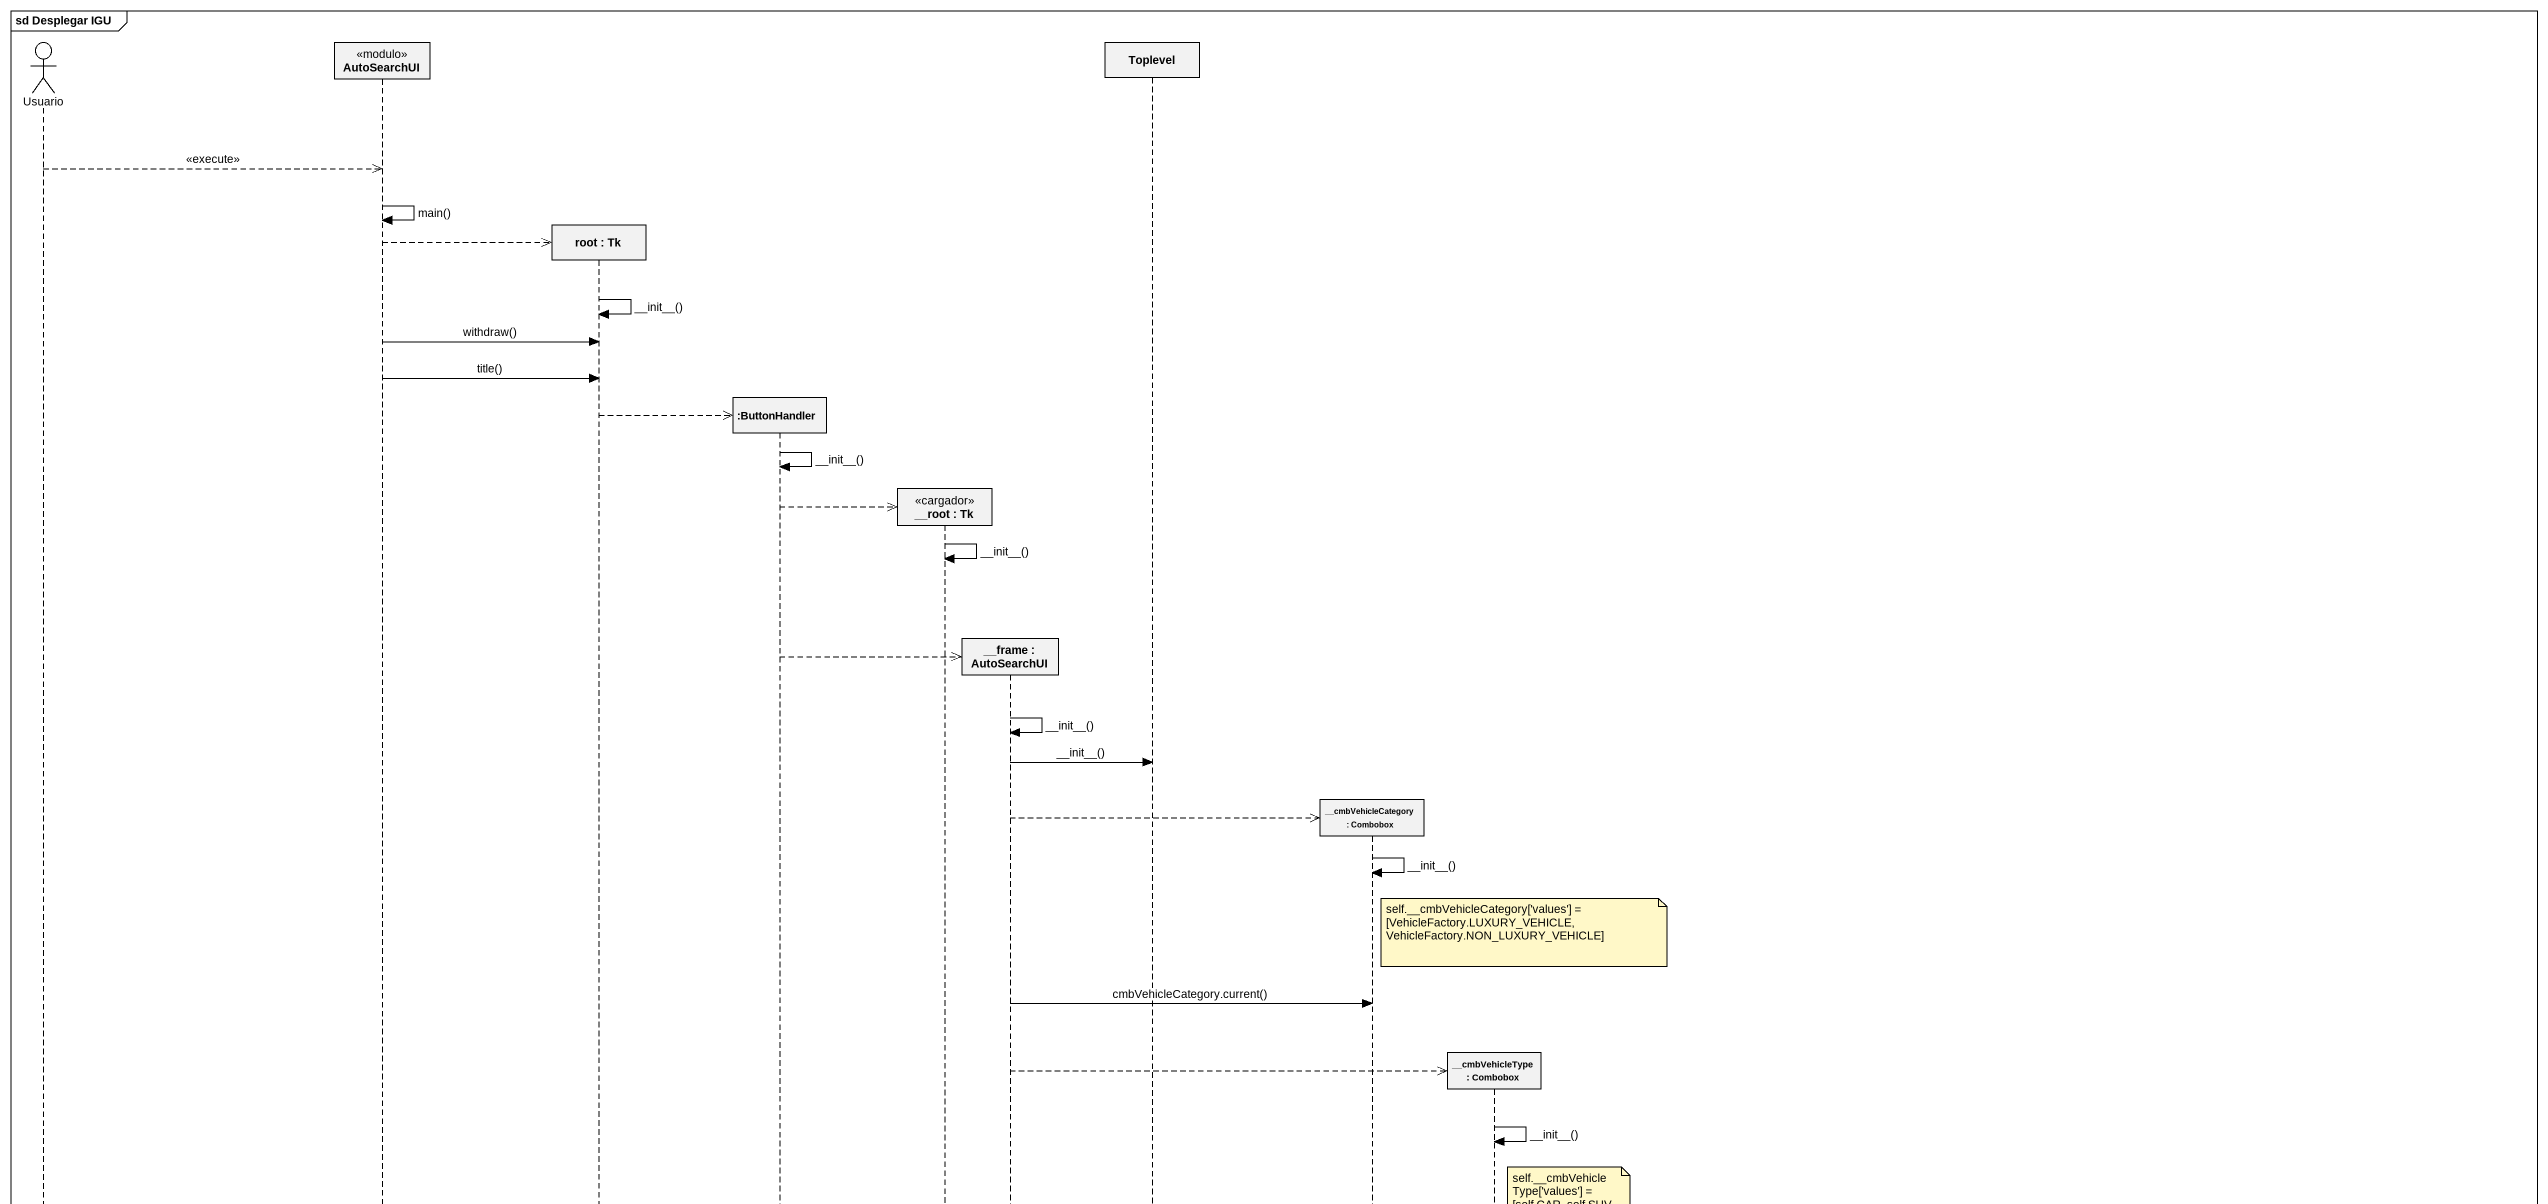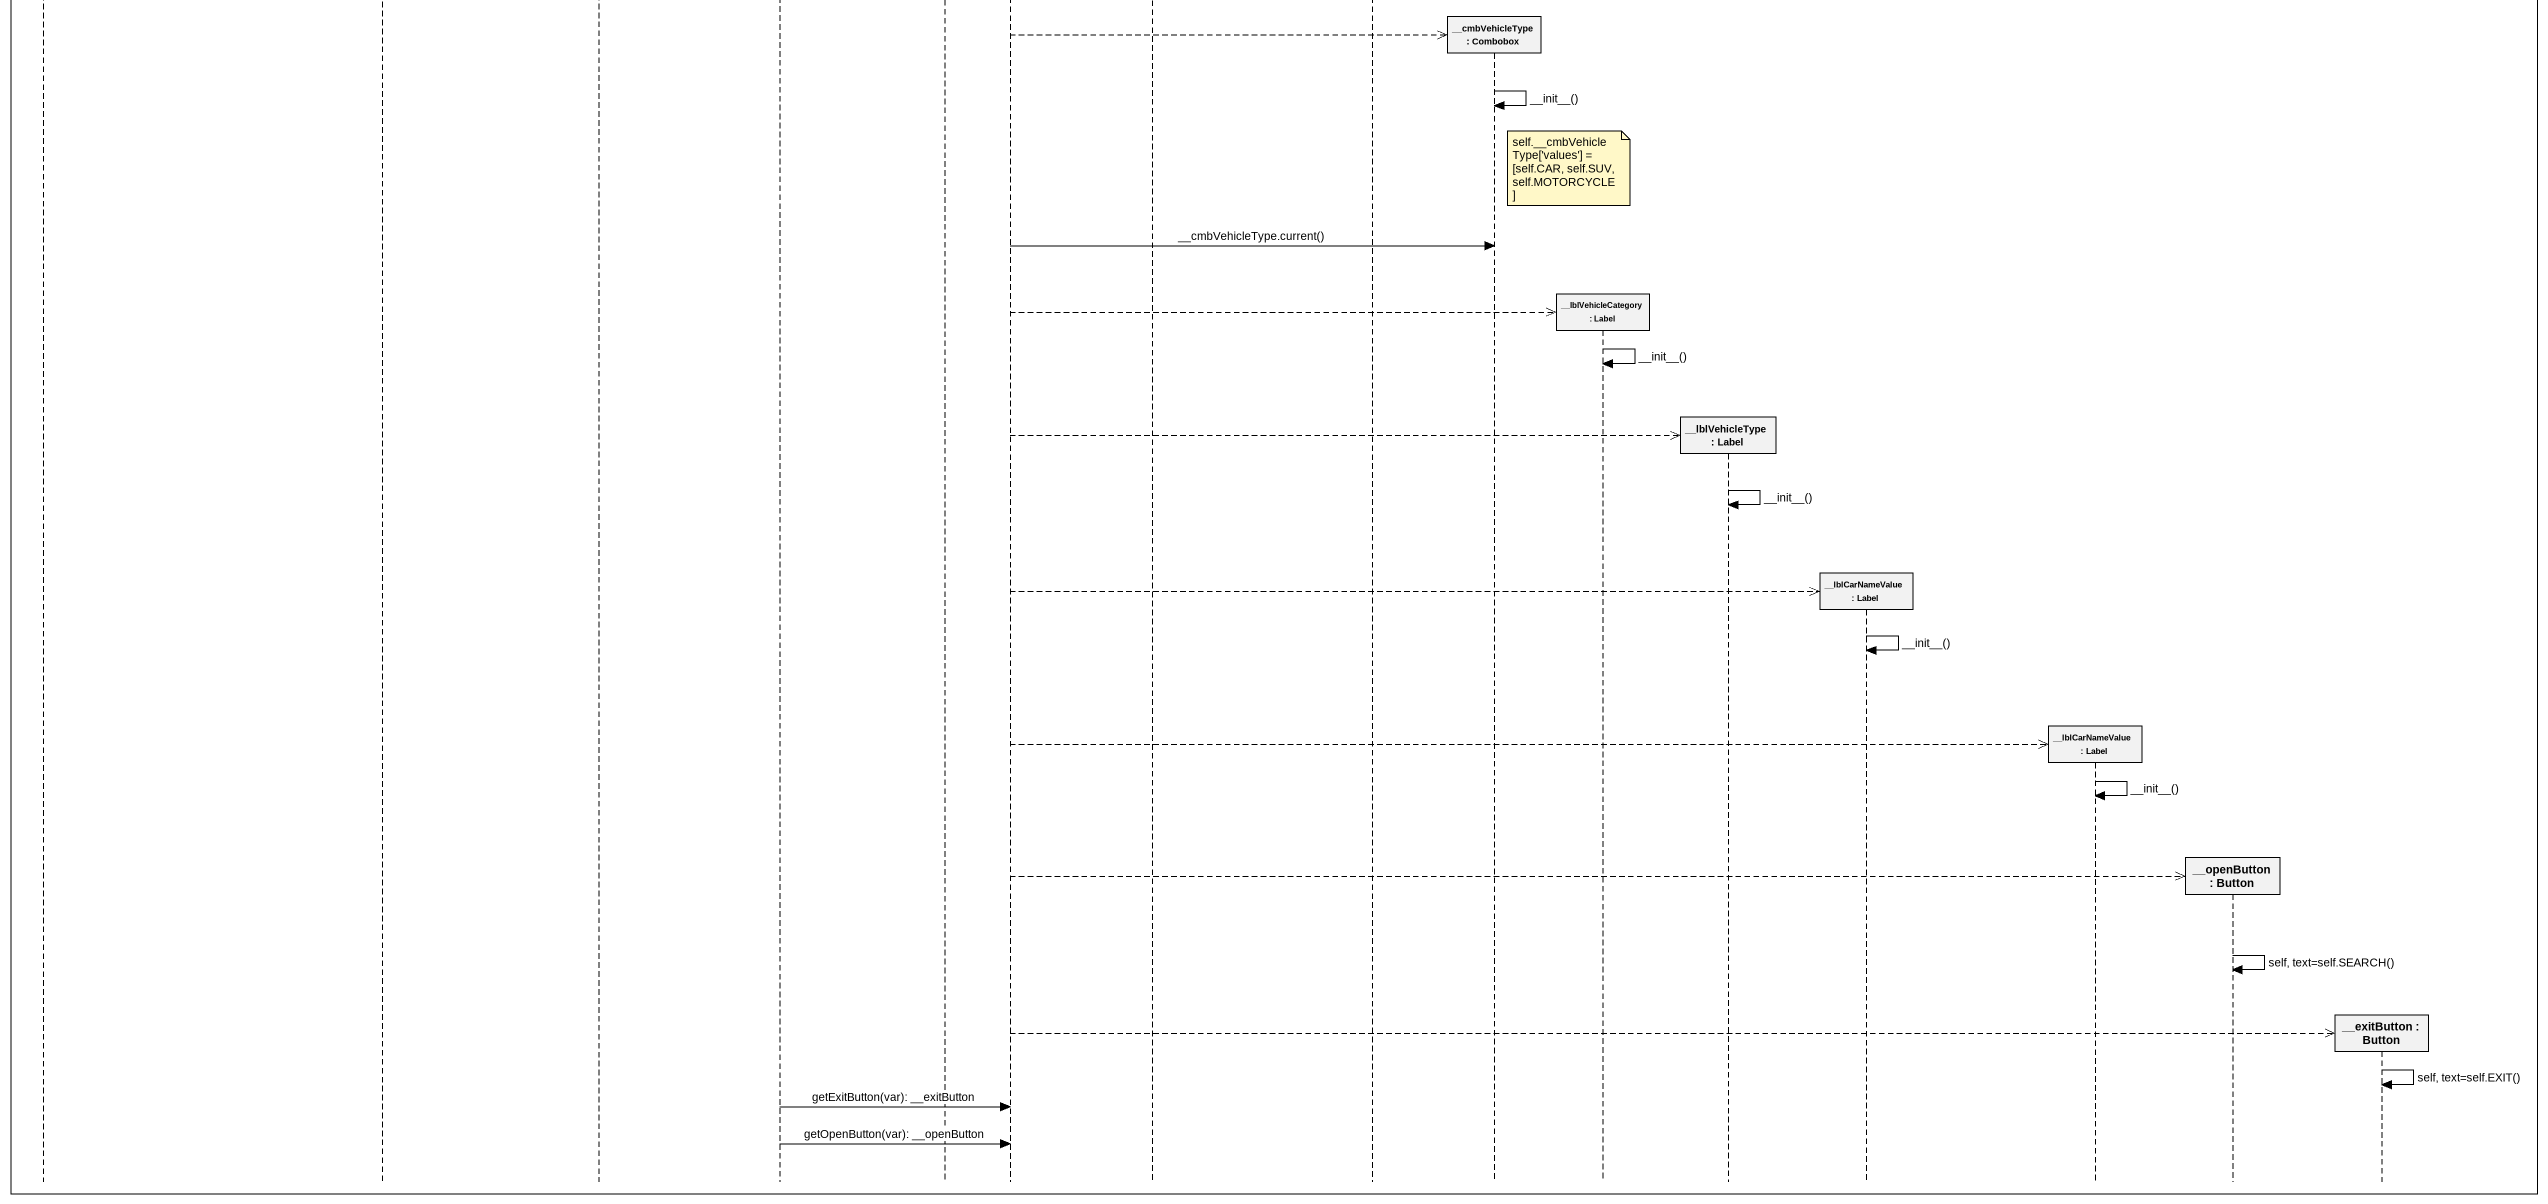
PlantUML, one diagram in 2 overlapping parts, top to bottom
@startuml
mainframe sd Desplegar IGU
hide footbox
actor Usuario
participant AutoSearchUI <<modulo>>
participant "root : Tk" as root
participant ":ButtonHandler" as ButtonHandler
participant "__root : Tk" as root_2 <<cargador>>
participant "__frame : AutoSearchUI" as frame_
participant Toplevel
participant "__cmbVehicleCategory : Combobox" as cmbVehicleCategory
participant "__cmbVehicleType : Combobox" as cmbVehicleType
participant "__lblVehicleCategory : Label" as lblVehicleCategory
participant "__lblVehicleType : Label" as lblVehicleType
participant "__lblCarNameValue : Label" as lblCarNameValue
participant "__lblCarNameValue : Label" as lblCarNameValue_2
participant "__openButton : Button" as openButton
participant "__exitButton : Button" as exitButton

Usuario -->> AutoSearchUI : <<execute>>
AutoSearchUI -> AutoSearchUI : main()
AutoSearchUI -->> root **
root -> root : ~__init~__()
AutoSearchUI -> root : withdraw()
AutoSearchUI -> root : title()
root -->> ButtonHandler **
ButtonHandler -> ButtonHandler : ~__init~__()
ButtonHandler -->> root_2 **
root_2 -> root_2 : ~__init~__()
ButtonHandler -->> frame_ **
frame_ -> frame_ : ~__init~__()
frame_ -> Toplevel : ~__init~__()
frame_ -->> cmbVehicleCategory **
cmbVehicleCategory -> cmbVehicleCategory : ~__init~__()
note over cmbVehicleType
  self.__cmbVehicleCategory['values'] = [VehicleFactory.LUXURY_VEHICLE,
  VehicleFactory.NON_LUXURY_VEHICLE]
end note
frame_ -> cmbVehicleCategory : cmbVehicleCategory.current()
frame_ -->> cmbVehicleType **
cmbVehicleType -> cmbVehicleType : ~__init~__()
note over lblVehicleCategory : self.__cmbVehicleType['values'] = [self.CAR, self.SUV, self.MOTORCYCLE]
frame_ -> cmbVehicleType : __cmbVehicleType.current()
frame_ -->> lblVehicleCategory **
lblVehicleCategory -> lblVehicleCategory : ~__init~__()
frame_ -->> lblVehicleType **
lblVehicleType -> lblVehicleType : ~__init~__()
frame_ -->> lblCarNameValue **
lblCarNameValue -> lblCarNameValue : ~__init~__()
frame_ -->> lblCarNameValue_2 **
lblCarNameValue_2 -> lblCarNameValue_2 : ~__init~__()
frame_ -->> openButton **
openButton -> openButton : self, text=self.SEARCH()
frame_ -->> exitButton **
exitButton -> exitButton : self, text=self.EXIT()
ButtonHandler -> frame_ : getExitButton(var): __exitButton
ButtonHandler -> frame_ : getOpenButton(var): __openButton
@enduml
